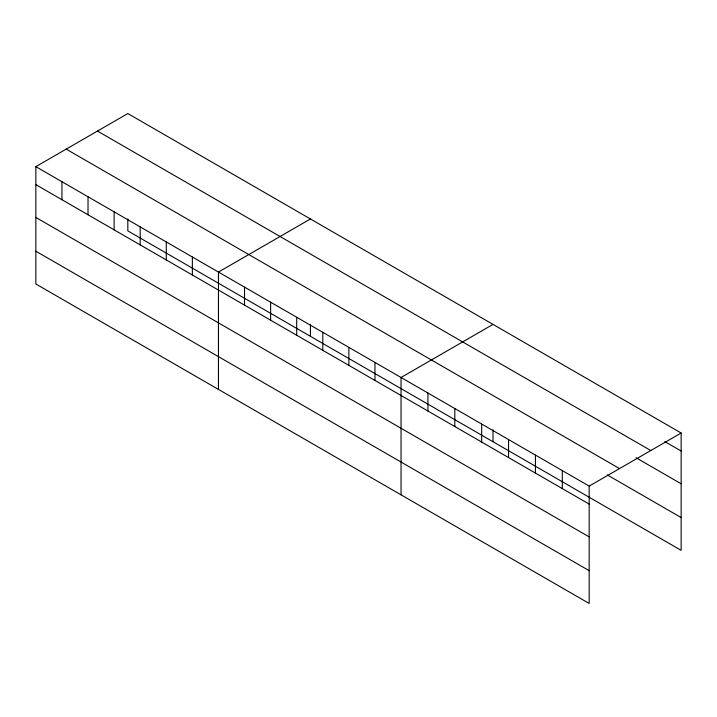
<?xml version="1.0" encoding="UTF-8"?>
<svg xmlns="http://www.w3.org/2000/svg" width="717" height="717" viewBox="0 0 717 717"><rect width="100%" height="100%" fill="white"/><g stroke="black" fill="none" stroke-linecap="round" stroke-linejoin="round"><path stroke-width="1.08" d="M35.85 166.649L589.177 486.108L589.177 603.454L35.85 283.986L35.85 166.649L127.823 113.546L681.15 433.014L681.15 550.351L127.823 230.892L127.823 218.873M310.416 218.972L218.452 272.075L218.452 389.412M493.018 324.398L401.045 377.492L401.045 494.838M589.177 486.108L681.15 433.014M664.829 441.591L681.15 451.011M97.467 131.068L650.803 450.536M636.033 457.751L681.15 483.796M66.197 149.127L619.533 468.586M607.245 474.896L681.15 517.566M35.85 184.645L589.177 504.114M35.85 217.43L589.177 536.89M35.85 251.21L589.177 570.669M562.307 470.594L562.307 488.591M535.429 455.08L535.429 473.077M508.55 439.557L508.55 457.563M493.018 429.716L493.018 441.735M481.672 424.043L481.672 442.039M454.802 408.529L454.802 426.525M427.924 393.006L427.924 411.011M374.964 362.435L374.964 380.431M348.874 347.369L348.874 365.374M322.793 332.312L322.793 350.308M310.416 324.29L310.416 336.309M296.704 317.255L296.704 335.251M270.623 302.189L270.623 320.194M244.533 287.132L244.533 305.128M192.362 257.009L192.362 275.014M166.281 241.952L166.281 259.948M140.191 226.886L140.191 244.891M114.111 211.829L114.111 229.825M88.021 196.772L88.021 214.768M61.94 181.706L61.94 199.711"/></g></svg>
